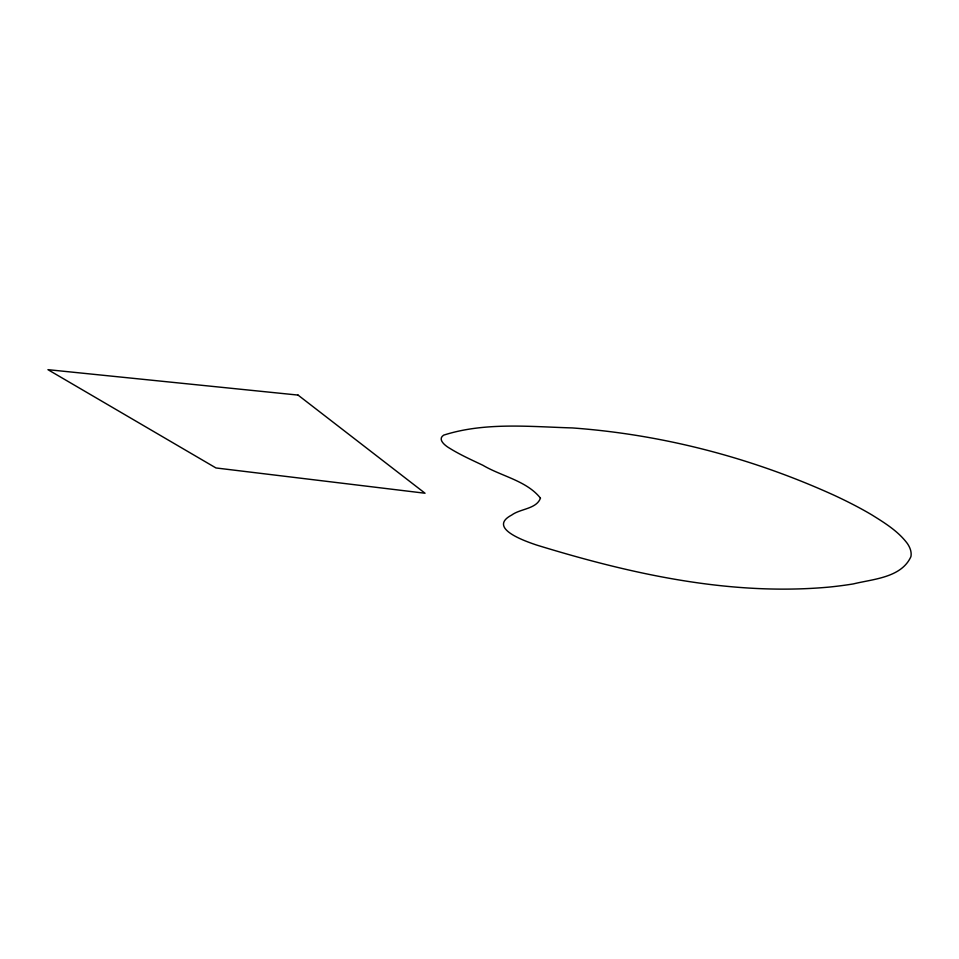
<?xml version="1.0" encoding="UTF-8"?>
<svg xmlns="http://www.w3.org/2000/svg" width="959" height="959" viewBox="0 0 959 959"><rect width="100%" height="100%" fill="white"/><g stroke="black" fill="none" stroke-linecap="round" stroke-linejoin="round"><path stroke-width="1.44" d="M540.456 498.129C536.513 509.097 520.353 508.63 511.722 515.043C486.465 528.241 526.575 541.631 536.704 545.072C630.902 573.973 730.039 596.114 829.115 587.088A451.785 100.491 11.2 0 0 853.414 583.899C873.217 579.008 901.292 577.774 910.894 556.699A280.627 60.009 9.9 0 0 907.31 543.441C898.068 531.094 884.618 522.859 871.719 514.815A414.612 86.106 10.9 0 0 833.886 495.156C751.508 457.743 662.585 434.475 572.295 427.93C529.728 426.695 484.763 421.948 443.633 435.158C436.92 439.51 445.635 445.983 449.723 448.297C460.272 454.854 471.648 459.936 482.856 465.259C501.473 476.299 526.683 480.735 540.456 498.129M298.045 395.084L47.95 369.671L215.967 467.956L425.041 493.238L298.045 395.084"/></g></svg>
